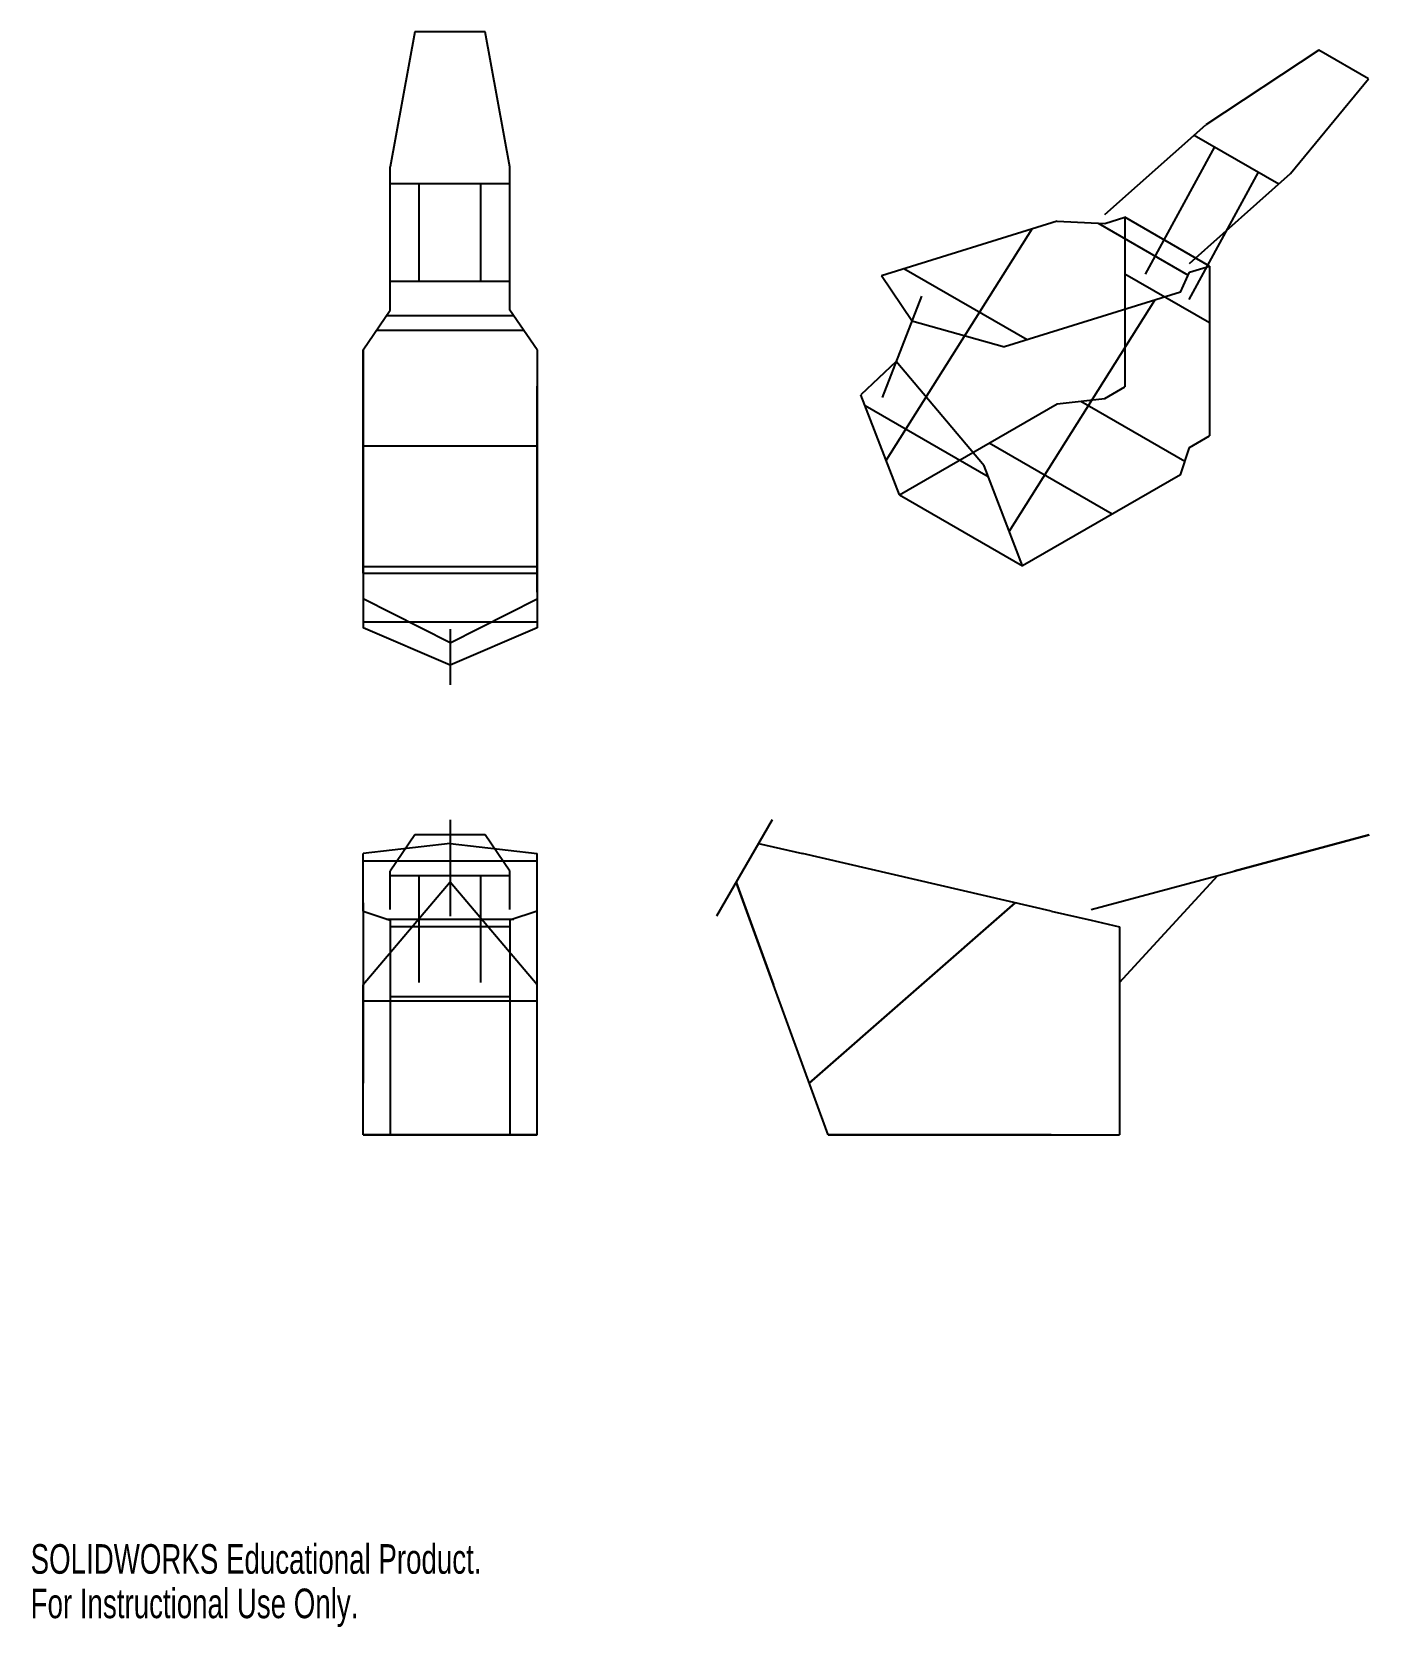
# Model space of a CAD drawing. Header units: millimetres. Extents: x 2 to 2349, y -1 to 2797.
import ezdxf

# ---------------------------------------------------------------- set-up
doc = ezdxf.new("R2010")
doc.units = ezdxf.units.MM
doc.styles.add('SLDTEXTSTYLE0', font='TXT', dxfattribs={"width": 0.7})

msp = doc.modelspace()

# ---------------------------------------------------------------- linework, layer by layer
at = {"color": 7, "linetype": 'Continuous'}
for p, q in [((674.1, 2796.8), (630.9, 2560.1)), ((797.7, 2796.8), (674.1, 2796.8)), ((840.9, 2560.1), (797.7, 2796.8)), ((2260.1, 2764.8), (2062.2, 2634)), ((2347.5, 2714.3), (2260.1, 2764.8)), ((2210.7, 2548.3), (2347.5, 2714.3)), ((1884.6, 2476.6), (2062.2, 2634)), ((2041.7, 2615.9), (2190.2, 2530.1)), ((1955.9, 2371.7), (2077.7, 2595.1)), ((630.9, 2309), (630.9, 2560.1)), ((840.9, 2309), (840.9, 2560.1)), ((2032.6, 2327.5), (2154.3, 2550.9)), ((2033.1, 2390.8), (2210.7, 2548.3)), ((630.9, 2531.1), (840.9, 2531.1)), ((681.7, 2359), (681.7, 2531.1)), ((790.1, 2359), (790.1, 2531.1)), ((1801.4, 2465), (1492.8, 2369.1)), ((1801.4, 2465), (1884.6, 2460.9)), ((1884.6, 2460.9), (1920, 2471.9)), ((2068.5, 2386.2), (1920, 2471.9)), ((1920, 2471.9), (1920, 2174.1)), ((1756.6, 2451.1), (1501.3, 2045.5)), ((1873.1, 2461.5), (2030.9, 2370.4)), ((1748.4, 2256.8), (1532.4, 2381.4)), ((2033.1, 2375.2), (2068.5, 2386.2)), ((2068.5, 2386.2), (2068.5, 2088.4)), ((840.9, 2359), (630.9, 2359)), ((630.9, 2309), (630.9, 2359)), ((840.9, 2359), (630.9, 2359)), ((630.9, 2309), (630.9, 2359)), ((840.9, 2309), (840.9, 2359)), ((840.9, 2309), (840.9, 2359)), ((1546.3, 2289.9), (1492.8, 2369.1)), ((2068.5, 2286.3), (1920, 2372.1)), ((2017.4, 2340.4), (2033.1, 2375.2)), ((1563.2, 2333.6), (1494.3, 2155.9)), ((2017.4, 2340.4), (1708.7, 2244.5)), ((1717.2, 1920.8), (1972.6, 2326.4)), ((583.2, 2239), (630.9, 2309)), ((583.2, 2239), (630.9, 2309)), ((624.3, 2299.2), (847.6, 2299.2)), ((888.6, 2239), (840.9, 2309)), ((888.6, 2239), (840.9, 2309)), ((607.1, 2274), (864.8, 2274)), ((1546.3, 2289.9), (1708.7, 2244.5)), ((583.2, 2239), (583.2, 1802.5)), ((583.2, 1847.6), (583.2, 2239)), ((888.6, 2239), (888.6, 1802.5)), ((888.6, 2239), (888.6, 1847.6)), ((1518.6, 2218.5), (1456.9, 2160.6)), ((1672.9, 2035.9), (1518.6, 2218.5)), ((583.2, 2175.6), (583.2, 1814.5)), ((888.6, 1814.5), (888.6, 2175.6)), ((1524.7, 1984.9), (1456.9, 2160.6)), ((1884.6, 2153.7), (1920, 2174.1)), ((1464.2, 2141.8), (1680.1, 2017.1)), ((1524.7, 1984.9), (1801.4, 2144.6)), ((1801.4, 2144.6), (1884.6, 2153.7)), ((1843, 2149.2), (2025.3, 2044)), ((1897.9, 1951), (1682, 2075.7)), ((2033.1, 2068), (2068.5, 2088.4)), ((888.6, 2070.1), (583.2, 2070.1)), ((2017.4, 2019.9), (2033.1, 2068)), ((1740.6, 1860.2), (1672.9, 2035.9)), ((2017.4, 2019.9), (1740.6, 1860.2)), ((1524.7, 1984.9), (1740.6, 1860.2)), ((888.6, 1858.5), (583.2, 1858.5)), ((583.2, 1847.6), (888.6, 1847.6)), ((583.2, 1847.6), (583.2, 1751.8)), ((888.6, 1847.6), (888.6, 1751.8)), ((735.9, 1725.4), (583.2, 1802.5)), ((735.9, 1725.4), (888.6, 1802.5)), ((583.2, 1762.1), (888.6, 1762.1)), ((735.9, 1686.3), (583.2, 1751.8)), ((888.6, 1751.8), (735.9, 1686.3)), ((735.9, 1749.4), (735.9, 1651.9)), ((735.9, 1415.1), (735.9, 1246.2)), ((1301.2, 1415.1), (1203.7, 1246.2)), ((735.9, 1373.5), (583.2, 1355.7)), ((674.1, 1388.6), (630.9, 1325.2)), ((797.7, 1388.6), (674.1, 1388.6)), ((735.9, 1373.5), (888.6, 1355.7)), ((840.9, 1325.2), (797.7, 1388.6)), ((1277.2, 1373.5), (1354.2, 1355.7)), ((1277.2, 1373.5), (1354.2, 1355.7)), ((2348.5, 1388.6), (2111.9, 1325.2)), ((2111.9, 1325.2), (2348.5, 1388.6)), ((583.2, 1254.9), (583.2, 1355.7)), ((888.6, 1254.9), (888.6, 1355.7)), ((1790.8, 1254.9), (1354.2, 1355.7)), ((1790.8, 1254.9), (1354.2, 1355.7)), ((888.6, 1342.7), (583.2, 1342.7)), ((630.9, 1257.9), (630.9, 1325.2)), ((630.9, 1317.4), (840.9, 1317.4)), ((681.7, 1129.9), (681.7, 1317.4)), ((790.1, 1129.9), (790.1, 1317.4)), ((840.9, 1257.9), (840.9, 1325.2)), ((1860.8, 1257.9), (2111.9, 1325.2)), ((1860.8, 1257.9), (2111.9, 1325.2)), ((1910.8, 1129.9), (2082.9, 1317.4)), ((1910.8, 1129.9), (2082.9, 1317.4)), ((735.9, 1305.7), (583.2, 1125.7)), ((888.6, 1125.7), (735.9, 1305.7)), ((1238.1, 1305.7), (1303.6, 1125.7)), ((1303.6, 1125.7), (1238.1, 1305.7)), ((583.2, 1269.5), (583.2, 953.3)), ((888.6, 953.3), (888.6, 1269.5)), ((1366.3, 953.3), (1727.4, 1269.5)), ((1727.4, 1269.5), (1366.3, 953.3)), ((583.2, 1254.9), (630.9, 1238.8)), ((624.3, 1241), (847.6, 1241)), ((630.9, 1238.8), (630.9, 1227.2)), ((888.6, 1254.9), (840.9, 1238.8)), ((840.9, 1238.8), (840.9, 1227.2)), ((1790.8, 1254.9), (1860.8, 1238.8)), ((1790.8, 1254.9), (1860.8, 1238.8)), ((1860.8, 1238.8), (1910.8, 1227.2)), ((1860.8, 1238.8), (1910.8, 1227.2)), ((840.9, 1227.2), (630.9, 1227.2)), ((630.9, 1227.2), (630.9, 862.5)), ((840.9, 1227.2), (840.9, 862.5)), ((1910.8, 1227.2), (1910.8, 862.5)), ((1910.8, 1227.2), (1910.8, 862.5)), ((583.2, 862.5), (583.2, 1125.7)), ((888.6, 862.5), (888.6, 1125.7)), ((1399.3, 862.5), (1303.6, 1125.7)), ((1399.3, 862.5), (1303.6, 1125.7)), ((583.2, 1097.5), (888.6, 1097.5)), ((840.9, 1104.9), (630.9, 1104.9)), ((583.2, 862.5), (630.9, 862.5)), ((888.6, 862.5), (583.2, 862.5)), ((583.2, 862.5), (583.2, 862.5)), ((583.2, 862.5), (888.6, 862.5)), ((607.1, 862.5), (864.8, 862.5)), ((888.6, 862.5), (840.9, 862.5)), ((888.6, 862.5), (888.6, 862.5)), ((1790.8, 862.5), (1399.3, 862.5)), ((1399.3, 862.5), (1790.8, 862.5)), ((1790.8, 862.5), (1860.8, 862.5)), ((1790.8, 862.5), (1860.8, 862.5)), ((1860.8, 862.5), (1910.8, 862.5)), ((1860.8, 862.5), (1910.8, 862.5))]:
    msp.add_line(p, q, dxfattribs=at)

# ---------------------------------------------------------------- texts
at = {"color": 7, "linetype": 'Continuous', "char_height": 51.9, "attachment_point": 1, "style": 'SLDTEXTSTYLE0'}
for s, insert in [('SOLIDWORKS Educational Product.', (0, 144.8)), ('For Instructional Use Only.', (0, 66.9))]:
    msp.add_mtext(s, dxfattribs=dict(at, insert=insert))

doc.saveas('drawing.dxf')
